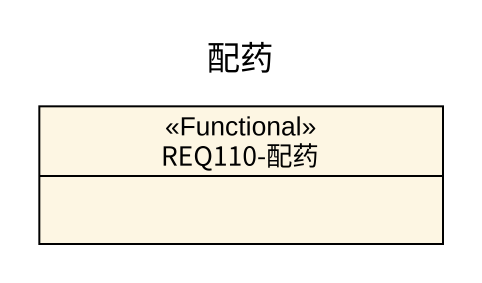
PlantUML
@startuml
title 配药
hide circle
hide empty members
class "REQ110-配药" as REQ110_配药 <<Functional>>
@enduml
